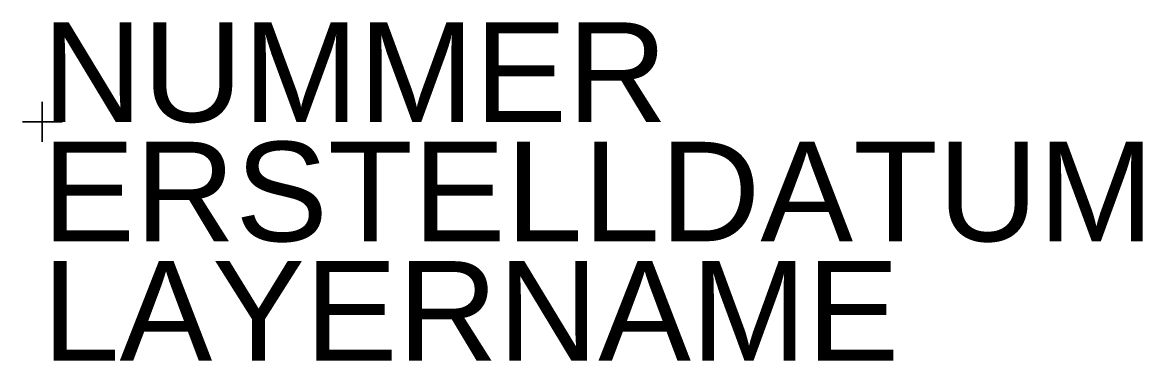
# Model space of a CAD drawing. Header units: metres. Extents: x -0.02 to 1.11, y -0.24 to 0.1.
import ezdxf

# ---------------------------------------------------------------- set-up
doc = ezdxf.new("R2010")
doc.units = ezdxf.units.M
doc.styles.get("Standard").update_dxf_attribs({"font": 'arial.ttf'})

msp = doc.modelspace()

# ---------------------------------------------------------------- hatches: boundary and pattern name
at = {"extrusion": (-1, 0, 0)}
msp.add_hatch(color=256, dxfattribs=at).paths.add_polyline_path([(0, 0.06), (-0.02, 0.06), (0, 0)])
at = {"extrusion": (0, -1, 0)}
msp.add_hatch(color=256, dxfattribs=at).paths.add_polyline_path([(0, 0.06), (-0.02, 0.06), (0, 0)])

# ---------------------------------------------------------------- linework, layer by layer
at = {"extrusion": (-1, 0, 0)}
for points in [[(0, 0.06), (-0.02, 0.06), (0, 0)], [(0, 0.06), (0.02, 0.06), (0, 0)]]:
    msp.add_lwpolyline(points, close=True, dxfattribs=at)
at = {"extrusion": (0, -1, 0)}
for points in [[(0, 0.06), (-0.02, 0.06), (0, 0)], [(0, 0.06), (0.02, 0.06), (0, 0)]]:
    msp.add_lwpolyline(points, close=True, dxfattribs=at)
msp.add_point((0, 0))

# ---------------------------------------------------------------- texts
msp.add_attdef('NUMMER', (0, 0, 0.06), '0/0', height=0.1)
at = {"flags": 1}
for tag, p, s in [('ERSTELLDATUM', (0, -0.12), '2022-02-04'), ('LAYERNAME', (0, -0.24), '0')]:
    msp.add_attdef(tag, p, s, height=0.1, dxfattribs=at)

doc.saveas('drawing.dxf')
